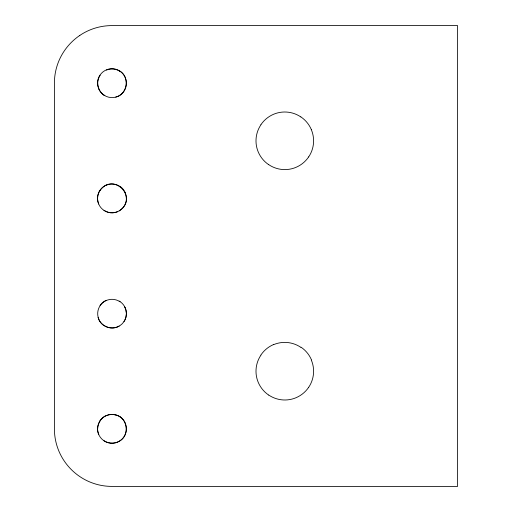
<?xml version="1.0" encoding="UTF-8"?>
<svg xmlns="http://www.w3.org/2000/svg" width="512" height="512" viewBox="0 0 512 512"><rect width="100%" height="100%" fill="white"/><g stroke="black" fill="none" stroke-linecap="round" stroke-linejoin="round"><path stroke-width="0.77" d="M99.533 191.206C112.73 171.027 139.379 197.677 119.2 210.874M115.731 414.893C127.738 417.619 130.106 435.546 119.2 441.274A14.368 14.368 0 0 1 108.282 442.714A14.451 14.451 0 0 1 97.517 428.794M104.8 416.339C100.448 418.938 97.69 423.738 97.6 428.806A14.33 14.33 0 0 0 98.733 434.406M115.731 97.12C127.738 94.387 130.106 76.461 119.2 70.733M119.2 326.08C111.386 330.778 100.288 326.189 98.093 317.331M104.806 95.674C100.448 93.069 97.69 88.269 97.6 83.2M124.467 306.406L125.914 309.882L126.4 313.606L125.914 317.331A14.438 14.438 0 0 1 117.606 326.874A14.336 14.336 0 0 1 104.006 325.542M126.4 198.406A14.336 14.336 0 0 1 123.942 206.451A14.451 14.451 0 0 1 104.32 210.624A14.451 14.451 0 0 1 99.443 191.162M100.064 190.355A14.342 14.342 0 0 0 97.6 198.406A14.33 14.33 0 0 0 98.733 204.006M125.165 192.8A14.342 14.342 0 0 1 126.291 198.406M99.994 190.285A14.451 14.451 0 0 1 106.33 185.069M120.058 186.4A14.451 14.451 0 0 1 125.274 192.736M117.613 211.674A14.33 14.33 0 0 1 104 210.342M106.4 185.133A14.336 14.336 0 0 1 120.013 186.464M126.4 428.806A14.336 14.336 0 0 1 123.942 436.851A14.451 14.451 0 0 1 117.613 442.074A14.33 14.33 0 0 1 104 440.742M97.638 428.858A14.368 14.368 0 0 1 100.102 420.794M104.8 416.41A14.368 14.368 0 0 1 115.738 414.963M125.242 423.245A14.368 14.368 0 0 1 126.374 428.858M99.994 420.685A14.451 14.451 0 0 1 106.33 415.469M120.058 416.8A14.451 14.451 0 0 1 125.274 423.136M106.4 415.533A14.336 14.336 0 0 1 120.013 416.858M125.274 308.045A14.336 14.336 0 0 1 123.942 321.651M103.898 325.549A14.438 14.438 0 0 1 98.682 319.219M100.013 305.504A14.438 14.438 0 0 1 106.342 300.288M119.194 301.075A14.438 14.438 0 0 1 125.267 307.949M98.822 319.245A14.336 14.336 0 0 1 120.058 301.779M125.274 77.645A14.336 14.336 0 0 1 123.942 91.251A14.438 14.438 0 0 1 117.613 96.467A14.336 14.336 0 0 1 104.006 95.142M103.904 95.142A14.438 14.438 0 0 1 98.688 88.813M97.542 83.162A14.438 14.438 0 0 1 119.181 70.662M120.058 71.206A14.438 14.438 0 0 1 125.274 77.542M98.822 88.845A14.336 14.336 0 0 1 100.154 75.232M106.451 70.054A14.336 14.336 0 0 1 120.058 71.386M311.334 360.077A28.678 28.678 0 0 1 308.678 387.302M308.678 387.302A28.896 28.896 0 0 1 296.006 397.734A28.672 28.672 0 0 1 268.787 395.085M268.698 395.078A28.89 28.89 0 0 1 258.259 382.406A28.685 28.685 0 0 1 260.915 355.181M260.922 354.97A28.89 28.89 0 0 1 273.594 344.531M301.024 347.187A28.89 28.89 0 0 1 311.462 359.859M273.587 344.659A28.678 28.678 0 0 1 300.806 347.315M311.334 129.69A28.666 28.666 0 0 1 308.678 156.902M308.678 156.902A28.896 28.896 0 0 1 296.006 167.334A28.672 28.672 0 0 1 268.787 164.685M268.698 164.678A28.89 28.89 0 0 1 258.259 152.013A28.666 28.666 0 0 1 260.915 124.8M260.915 124.698A28.89 28.89 0 0 1 273.587 114.266A28.672 28.672 0 0 1 300.813 116.922M300.896 116.922A28.896 28.896 0 0 1 311.334 129.594M79.795 35.437A57.344 57.344 0 0 1 112 25.6L457.594 25.6L457.594 486.4L112 486.4A57.344 57.344 0 0 1 89.581 481.875A57.773 57.773 0 0 1 64.243 461.005A57.357 57.357 0 0 1 54.406 428.8L54.406 83.2A57.357 57.357 0 0 1 58.931 60.781A57.773 57.773 0 0 1 79.802 35.437"/></g></svg>
